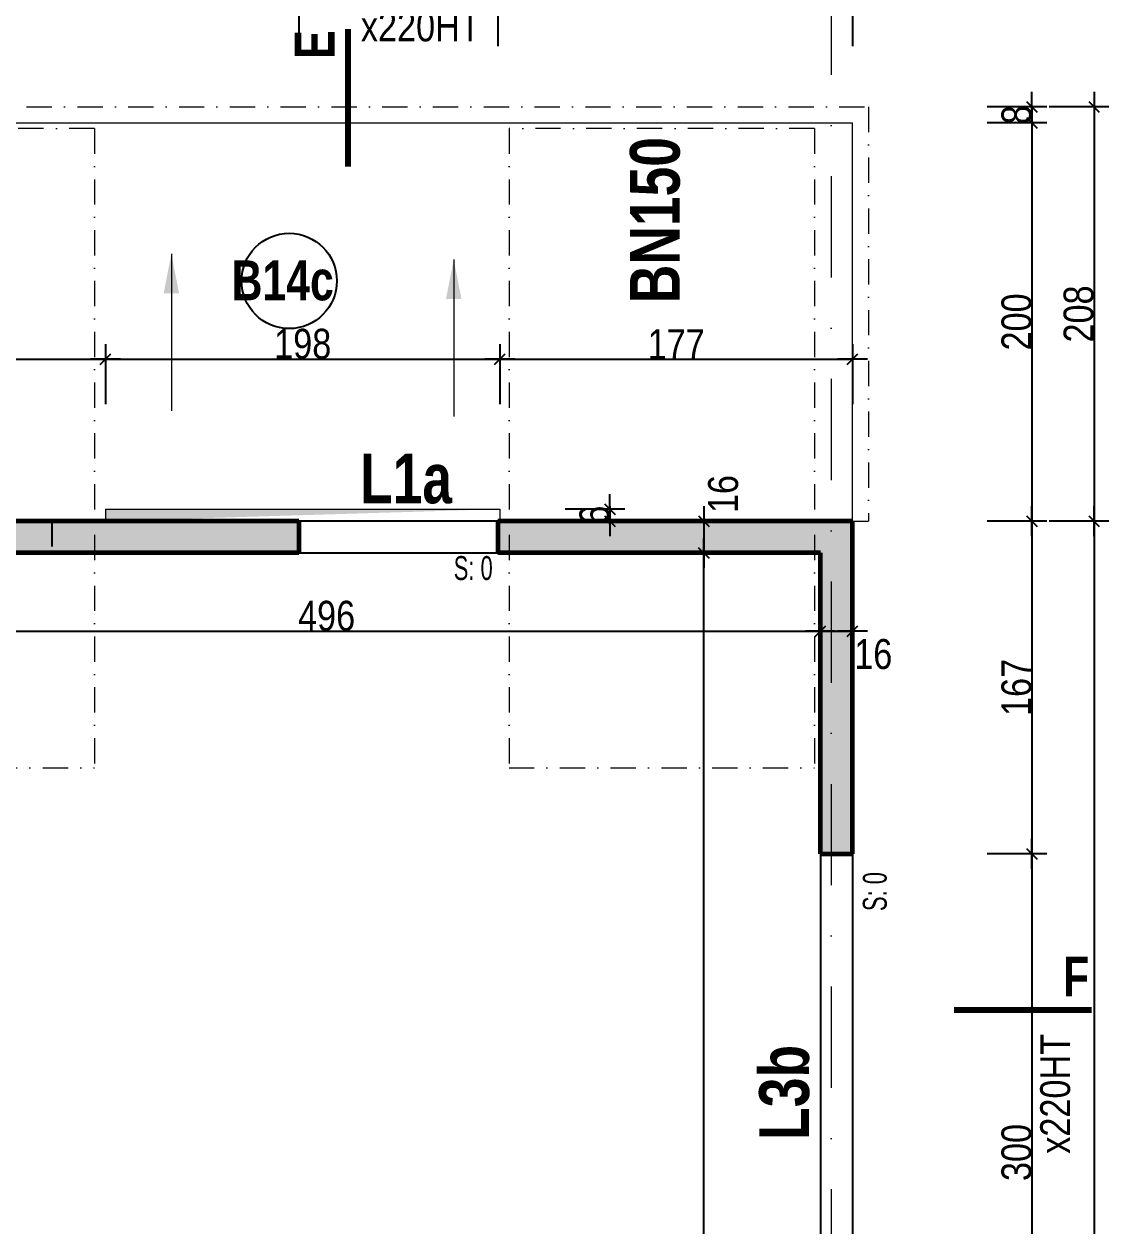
# Model space of a CAD drawing. Header units: millimetres. Extents: x 0 to 26991, y -21919 to -4.
# Drawn here: x 23042 to 23587, y -18871 to -18267 of the extents above; entities that cross this region are included whole.
import ezdxf
from ezdxf.enums import TextEntityAlignment as Align

# ---------------------------------------------------------------- set-up
doc = ezdxf.new("R2010")
doc.units = ezdxf.units.MM
doc.linetypes.add('CACHEX2', pattern=[19.05, 12.7, -6.35])
doc.linetypes.add('TIRETPTX2', pattern=[50.8, 25.4, -12.7, 0, -12.7])
for name, color, linetype in [('01_cote_gen', 4, 'Continuous'), ('01_linteaux', 2, 'Continuous'), ('01_murs_sup', 2, 'CACHEX2'), ('01_poch_murs', 253, 'Continuous'), ('01_texte', 230, 'Continuous'), ('AA_COTES', 2, 'Continuous')]:
    doc.layers.add(name, color=color, linetype=linetype)
doc.layers.add('01_murs_coup', color=5, linetype='Continuous', lineweight=60)
doc.layers.add('01_tram_axes', color=2, linetype='TIRETPTX2', lineweight=9)
doc.styles.add('ARIAL NA', font='ARIALN.TTF')
doc.styles.add('impact', font='impact.ttf')
doc.styles.add('STYLE2', font='ARIALN.TTF')
doc.dimstyles.new('JB50', dxfattribs={"dimscale": 0.1, "dimtxt": 150, "dimasz": 15, "dimexe": 0.1, "dimexo": 0.1, "dimgap": 0.09, "dimtad": 1, "dimdec": 1, "dimdsep": 46, "dimtxsty": 'STYLE2', "dimblk1": 'BOND_G', "dimblk2": 'BOND_D', "dimsah": 1, "dimcen": 1.5, "dimdle": 0.01, "dimse1": 1, "dimse2": 1, "dimclrd": 4, "dimclre": 2, "dimclrt": 6, "dimazin": 2, "dimtfac": 2.333333, "dimtdec": 1, "dimtix": 1, "dimtmove": 2, "dimatfit": 3, "dimldrblk": 'BOND_G', "dimfxl": 1, "dimtolj": 1, "dimtzin": 0, "dimarcsym": 0})

# ---------------------------------------------------------------- blocks, each defined once
blk = doc.blocks.new('BOND_G')
at = {"layer": 'AA_COTES', "color": 0}
for p, q in [((0, -5), (0, 15)), ((5, 0), (-5, 0)), ((1.77, 1.77), (-1.77, -1.77))]:
    blk.add_line(p, q, dxfattribs=at)
blk = doc.blocks.new('BOND_D')
at = {"layer": 'AA_COTES', "color": 0}
for p, q in [((0, 5), (0, -15)), ((5, 0), (-5, 0)), ((-1.77, -1.77), (1.77, 1.77))]:
    blk.add_line(p, q, dxfattribs=at)
blk = doc.blocks.new('*D3213')
at = {"layer": '01_cote_gen', "color": 4, "lineweight": -2, "ltscale": 0.1, "transparency": 16777216}
blk.add_line((22947.24, -18572.25), (23440.24, -18572.25), dxfattribs=at)
at = {"layer": 'Defpoints', "color": 0, "ltscale": 0.1, "transparency": 16777216}
for p in [(23441.74, -18572.25), (23441.74, -18608.46), (22945.74, -18630.78)]:
    blk.add_point(p, dxfattribs=at)
at = {"layer": '01_cote_gen', "color": 4, "lineweight": -2, "ltscale": 0.1, "transparency": 16777216, "xscale": 1.5, "yscale": 1.5, "zscale": 1.5, "rotation": 180}
blk.add_blockref('BOND_G', (22945.74, -18572.25), dxfattribs=at)
at = {"layer": '01_cote_gen', "color": 4, "lineweight": -2, "ltscale": 0.1, "transparency": 16777216, "xscale": 1.5, "yscale": 1.5, "zscale": 1.5}
blk.add_blockref('BOND_D', (23441.74, -18572.25), dxfattribs=at)
at = {"layer": '01_cote_gen', "color": 6, "ltscale": 0.1, "transparency": 16777216, "insert": (23193.74, -18564.58), "char_height": 15, "attachment_point": 5, "style": 'STYLE2'}
blk.add_mtext('\\A1;496', dxfattribs=at)
blk = doc.blocks.new('*D3214')
at = {"layer": '01_cote_gen', "color": 4, "lineweight": -2, "ltscale": 0.1, "transparency": 16777216}
blk.add_line((23443.24, -18572.25), (23456.24, -18572.25), dxfattribs=at)
at = {"layer": 'Defpoints', "color": 0, "ltscale": 0.1, "transparency": 16777216}
for p in [(23457.74, -18572.25), (23457.74, -18600.46), (23441.74, -18608.46)]:
    blk.add_point(p, dxfattribs=at)
at = {"layer": '01_cote_gen', "color": 4, "lineweight": -2, "ltscale": 0.1, "transparency": 16777216, "xscale": 1.5, "yscale": 1.5, "zscale": 1.5, "rotation": 180}
blk.add_blockref('BOND_G', (23441.74, -18572.25), dxfattribs=at)
at = {"layer": '01_cote_gen', "color": 4, "lineweight": -2, "ltscale": 0.1, "transparency": 16777216, "xscale": 1.5, "yscale": 1.5, "zscale": 1.5}
blk.add_blockref('BOND_D', (23457.74, -18572.25), dxfattribs=at)
at = {"layer": '01_cote_gen', "color": 6, "ltscale": 0.1, "transparency": 16777216, "insert": (23468.2, -18583.79), "char_height": 15, "attachment_point": 5, "style": 'STYLE2'}
blk.add_mtext('\\A1;16', dxfattribs=at)
blk = doc.blocks.new('*D3226')
at = {"layer": '01_cote_gen', "color": 4, "lineweight": -2, "ltscale": 0.1, "transparency": 16777216}
blk.add_line((21311.24, -18114.45), (23456.24, -18114.45), dxfattribs=at)
at = {"layer": 'Defpoints', "color": 0, "ltscale": 0.1, "transparency": 16777216}
for p in [(23457.74, -18114.45), (21309.74, -18604.77), (23457.74, -18604.77)]:
    blk.add_point(p, dxfattribs=at)
at = {"layer": '01_cote_gen', "color": 4, "lineweight": -2, "ltscale": 0.1, "transparency": 16777216, "xscale": 1.5, "yscale": 1.5, "zscale": 1.5, "rotation": 180}
blk.add_blockref('BOND_G', (21309.74, -18114.45), dxfattribs=at)
at = {"layer": '01_cote_gen', "color": 4, "lineweight": -2, "ltscale": 0.1, "transparency": 16777216, "xscale": 1.5, "yscale": 1.5, "zscale": 1.5}
blk.add_blockref('BOND_D', (23457.74, -18114.45), dxfattribs=at)
at = {"layer": '01_cote_gen', "color": 6, "ltscale": 0.1, "transparency": 16777216, "insert": (22383.74, -18106.78), "char_height": 15, "attachment_point": 5, "style": 'STYLE2'}
blk.add_mtext('\\A1;2148', dxfattribs=at)
blk = doc.blocks.new('*D3229')
at = {"layer": '01_cote_gen', "color": 4, "lineweight": -2, "ltscale": 0.1, "transparency": 16777216}
blk.add_line((22799.25, -18202.6), (23456.24, -18202.6), dxfattribs=at)
at = {"layer": 'Defpoints', "color": 0, "ltscale": 0.1, "transparency": 16777216}
for p in [(22797.75, -18195.63), (23457.74, -18202.6), (23457.74, -18600.46)]:
    blk.add_point(p, dxfattribs=at)
at = {"layer": '01_cote_gen', "color": 4, "lineweight": -2, "ltscale": 0.1, "transparency": 16777216, "xscale": 1.5, "yscale": 1.5, "zscale": 1.5, "rotation": 180}
blk.add_blockref('BOND_G', (22797.75, -18202.6), dxfattribs=at)
at = {"layer": '01_cote_gen', "color": 4, "lineweight": -2, "ltscale": 0.1, "transparency": 16777216, "xscale": 1.5, "yscale": 1.5, "zscale": 1.5}
blk.add_blockref('BOND_D', (23457.74, -18202.6), dxfattribs=at)
at = {"layer": '01_cote_gen', "color": 6, "ltscale": 0.1, "transparency": 16777216, "insert": (23127.74, -18194.93), "char_height": 15, "attachment_point": 5, "style": 'STYLE2'}
blk.add_mtext('\\A1;660', dxfattribs=at)
blk = doc.blocks.new('*D3237')
at = {"layer": '01_cote_gen', "color": 4, "lineweight": -2, "ltscale": 0.1, "transparency": 16777216}
blk.add_line((23547.84, -18318.48), (23547.84, -18515.46), dxfattribs=at)
at = {"layer": 'Defpoints', "color": 0, "ltscale": 0.1, "transparency": 16777216}
for p in [(23421.39, -18316.98), (23421.39, -18516.96), (23547.84, -18516.96)]:
    blk.add_point(p, dxfattribs=at)
at = {"layer": '01_cote_gen', "color": 4, "lineweight": -2, "ltscale": 0.1, "transparency": 16777216, "xscale": 1.5, "yscale": 1.5, "zscale": 1.5}
for name, p, rotation in [('BOND_G', (23547.84, -18316.98), 90), ('BOND_D', (23547.84, -18516.96), 270)]:
    blk.add_blockref(name, p, dxfattribs=dict(at, rotation=rotation))
at = {"layer": '01_cote_gen', "color": 6, "ltscale": 0.1, "transparency": 16777216, "insert": (23540.17, -18416.97), "char_height": 15, "attachment_point": 5, "rotation": 90, "style": 'STYLE2'}
blk.add_mtext('\\A1;200', dxfattribs=at)
blk = doc.blocks.new('*D3238')
at = {"layer": '01_cote_gen', "color": 4, "lineweight": -2, "ltscale": 0.1, "transparency": 16777216}
for p, q in [((23547.84, -18307.48), (23547.84, -18305.98)), ((23547.84, -18316.98), (23547.84, -18308.98)), ((23547.84, -18318.48), (23547.84, -18319.98))]:
    blk.add_line(p, q, dxfattribs=at)
at = {"layer": 'Defpoints', "color": 0, "ltscale": 0.1, "transparency": 16777216}
for p in [(23438.63, -18308.98), (23547.84, -18308.98), (23438.63, -18316.98)]:
    blk.add_point(p, dxfattribs=at)
at = {"layer": '01_cote_gen', "color": 4, "lineweight": -2, "ltscale": 0.1, "transparency": 16777216, "xscale": 1.5, "yscale": 1.5, "zscale": 1.5}
for name, p, rotation in [('BOND_D', (23547.84, -18308.98), 270), ('BOND_G', (23547.84, -18316.98), 90)]:
    blk.add_blockref(name, p, dxfattribs=dict(at, rotation=rotation))
at = {"layer": '01_cote_gen', "color": 6, "ltscale": 0.1, "transparency": 16777216, "insert": (23540.17, -18312.98), "char_height": 15, "attachment_point": 5, "rotation": 90, "style": 'STYLE2'}
blk.add_mtext('\\A1;8', dxfattribs=at)
blk = doc.blocks.new('*D3239')
at = {"layer": '01_cote_gen', "color": 4, "lineweight": -2, "ltscale": 0.1, "transparency": 16777216}
blk.add_line((23579.04, -18310.48), (23579.04, -18515.46), dxfattribs=at)
at = {"layer": 'Defpoints', "color": 0, "ltscale": 0.1, "transparency": 16777216}
for p in [(23555.34, -18308.98), (23555.34, -18516.96), (23579.04, -18516.96)]:
    blk.add_point(p, dxfattribs=at)
at = {"layer": '01_cote_gen', "color": 4, "lineweight": -2, "ltscale": 0.1, "transparency": 16777216, "xscale": 1.5, "yscale": 1.5, "zscale": 1.5}
for name, p, rotation in [('BOND_G', (23579.04, -18308.98), 90), ('BOND_D', (23579.04, -18516.96), 270)]:
    blk.add_blockref(name, p, dxfattribs=dict(at, rotation=rotation))
at = {"layer": '01_cote_gen', "color": 6, "ltscale": 0.1, "transparency": 16777216, "insert": (23571.37, -18412.97), "char_height": 15, "attachment_point": 5, "rotation": 90, "style": 'STYLE2'}
blk.add_mtext('\\A1;208', dxfattribs=at)
blk = doc.blocks.new('*D3249')
at = {"layer": '01_cote_gen', "color": 4, "lineweight": -2, "ltscale": 0.1, "transparency": 16777216}
blk.add_line((22922.26, -18435.67), (23081.26, -18435.67), dxfattribs=at)
at = {"layer": 'Defpoints', "color": 0, "ltscale": 0.1, "transparency": 16777216}
for p in [(23082.76, -18435.67), (22920.76, -18445.95), (23082.76, -18510.98)]:
    blk.add_point(p, dxfattribs=at)
at = {"layer": '01_cote_gen', "color": 4, "lineweight": -2, "ltscale": 0.1, "transparency": 16777216, "xscale": 1.5, "yscale": 1.5, "zscale": 1.5, "rotation": 180}
blk.add_blockref('BOND_G', (22920.76, -18435.67), dxfattribs=at)
at = {"layer": '01_cote_gen', "color": 4, "lineweight": -2, "ltscale": 0.1, "transparency": 16777216, "xscale": 1.5, "yscale": 1.5, "zscale": 1.5}
blk.add_blockref('BOND_D', (23082.76, -18435.67), dxfattribs=at)
at = {"layer": '01_cote_gen', "color": 6, "ltscale": 0.1, "transparency": 16777216, "insert": (23001.76, -18428.01), "char_height": 15, "attachment_point": 5, "style": 'STYLE2'}
blk.add_mtext('\\A1;162', dxfattribs=at)
blk = doc.blocks.new('*D3250')
at = {"layer": '01_cote_gen', "color": 4, "lineweight": -2, "ltscale": 0.1, "transparency": 16777216}
blk.add_line((23084.26, -18435.67), (23279.25, -18435.67), dxfattribs=at)
at = {"layer": 'Defpoints', "color": 0, "ltscale": 0.1, "transparency": 16777216}
for p in [(23280.75, -18435.67), (23082.76, -18448.58), (23280.75, -18510.98)]:
    blk.add_point(p, dxfattribs=at)
at = {"layer": '01_cote_gen', "color": 4, "lineweight": -2, "ltscale": 0.1, "transparency": 16777216, "xscale": 1.5, "yscale": 1.5, "zscale": 1.5, "rotation": 180}
blk.add_blockref('BOND_G', (23082.76, -18435.67), dxfattribs=at)
at = {"layer": '01_cote_gen', "color": 4, "lineweight": -2, "ltscale": 0.1, "transparency": 16777216, "xscale": 1.5, "yscale": 1.5, "zscale": 1.5}
blk.add_blockref('BOND_D', (23280.75, -18435.67), dxfattribs=at)
at = {"layer": '01_cote_gen', "color": 6, "ltscale": 0.1, "transparency": 16777216, "insert": (23181.76, -18428.01), "char_height": 15, "attachment_point": 5, "style": 'STYLE2'}
blk.add_mtext('\\A1;198', dxfattribs=at)
blk = doc.blocks.new('*D3251')
at = {"layer": '01_cote_gen', "color": 4, "lineweight": -2, "ltscale": 0.1, "transparency": 16777216}
blk.add_line((23282.25, -18435.67), (23456.24, -18435.67), dxfattribs=at)
at = {"layer": 'Defpoints', "color": 0, "ltscale": 0.1, "transparency": 16777216}
for p in [(23457.74, -18435.67), (23280.75, -18458.17), (23457.74, -18474.7)]:
    blk.add_point(p, dxfattribs=at)
at = {"layer": '01_cote_gen', "color": 4, "lineweight": -2, "ltscale": 0.1, "transparency": 16777216, "xscale": 1.5, "yscale": 1.5, "zscale": 1.5, "rotation": 180}
blk.add_blockref('BOND_G', (23280.75, -18435.67), dxfattribs=at)
at = {"layer": '01_cote_gen', "color": 4, "lineweight": -2, "ltscale": 0.1, "transparency": 16777216, "xscale": 1.5, "yscale": 1.5, "zscale": 1.5}
blk.add_blockref('BOND_D', (23457.74, -18435.67), dxfattribs=at)
at = {"layer": '01_cote_gen', "color": 6, "ltscale": 0.1, "transparency": 16777216, "insert": (23369.24, -18428.13), "char_height": 15, "attachment_point": 5, "style": 'STYLE2'}
blk.add_mtext('\\A1;177', dxfattribs=at)
blk = doc.blocks.new('*D3254')
at = {"layer": '01_cote_gen', "color": 4, "lineweight": -2, "ltscale": 0.1, "transparency": 16777216}
for p, q in [((23335.95, -18509.48), (23335.95, -18507.98)), ((23335.95, -18516.96), (23335.95, -18510.98)), ((23335.95, -18518.46), (23335.95, -18519.96))]:
    blk.add_line(p, q, dxfattribs=at)
at = {"layer": 'Defpoints', "color": 0, "ltscale": 0.1, "transparency": 16777216}
for p in [(23287.52, -18510.98), (23335.95, -18510.98), (23287.52, -18516.96)]:
    blk.add_point(p, dxfattribs=at)
at = {"layer": '01_cote_gen', "color": 4, "lineweight": -2, "ltscale": 0.1, "transparency": 16777216, "xscale": 1.5, "yscale": 1.5, "zscale": 1.5}
for name, p, rotation in [('BOND_D', (23335.95, -18510.98), 270), ('BOND_G', (23335.95, -18516.96), 90)]:
    blk.add_blockref(name, p, dxfattribs=dict(at, rotation=rotation))
at = {"layer": '01_cote_gen', "color": 6, "ltscale": 0.1, "transparency": 16777216, "insert": (23328.28, -18513.97), "char_height": 15, "attachment_point": 5, "rotation": 90, "style": 'STYLE2'}
blk.add_mtext('\\A1;6', dxfattribs=at)
blk = doc.blocks.new('*D3264')
at = {"layer": '01_cote_gen', "color": 4, "lineweight": -2, "ltscale": 0.1, "transparency": 16777216}
blk.add_line((22735.24, -18255.97), (23178.24, -18255.97), dxfattribs=at)
at = {"layer": 'Defpoints', "color": 0, "ltscale": 0.1, "transparency": 16777216}
for p in [(23179.74, -18255.97), (22733.74, -18532.96), (23179.74, -18532.98)]:
    blk.add_point(p, dxfattribs=at)
at = {"layer": '01_cote_gen', "color": 4, "lineweight": -2, "ltscale": 0.1, "transparency": 16777216, "xscale": 1.5, "yscale": 1.5, "zscale": 1.5, "rotation": 180}
blk.add_blockref('BOND_G', (22733.74, -18255.97), dxfattribs=at)
at = {"layer": '01_cote_gen', "color": 4, "lineweight": -2, "ltscale": 0.1, "transparency": 16777216, "xscale": 1.5, "yscale": 1.5, "zscale": 1.5}
blk.add_blockref('BOND_D', (23179.74, -18255.97), dxfattribs=at)
at = {"layer": '01_cote_gen', "color": 6, "ltscale": 0.1, "transparency": 16777216, "insert": (22956.74, -18248.3), "char_height": 15, "attachment_point": 5, "style": 'STYLE2'}
blk.add_mtext('\\A1;446', dxfattribs=at)
blk = doc.blocks.new('*D3265')
at = {"layer": '01_cote_gen', "color": 4, "lineweight": -2, "ltscale": 0.1, "transparency": 16777216}
blk.add_line((23181.24, -18255.97), (23278.24, -18255.97), dxfattribs=at)
at = {"layer": 'Defpoints', "color": 0, "ltscale": 0.1, "transparency": 16777216}
for p in [(23279.74, -18255.97), (23179.74, -18278.47), (23279.74, -18532.96)]:
    blk.add_point(p, dxfattribs=at)
at = {"layer": '01_cote_gen', "color": 4, "lineweight": -2, "ltscale": 0.1, "transparency": 16777216, "xscale": 1.5, "yscale": 1.5, "zscale": 1.5, "rotation": 180}
blk.add_blockref('BOND_G', (23179.74, -18255.97), dxfattribs=at)
at = {"layer": '01_cote_gen', "color": 4, "lineweight": -2, "ltscale": 0.1, "transparency": 16777216, "xscale": 1.5, "yscale": 1.5, "zscale": 1.5}
blk.add_blockref('BOND_D', (23279.74, -18255.97), dxfattribs=at)
at = {"layer": '01_cote_gen', "color": 6, "ltscale": 0.1, "transparency": 16777216, "insert": (23229.74, -18248.3), "char_height": 15, "attachment_point": 5, "style": 'STYLE2'}
blk.add_mtext('\\A1;100', dxfattribs=at)
blk = doc.blocks.new('*D3266')
at = {"layer": '01_cote_gen', "color": 4, "lineweight": -2, "ltscale": 0.1, "transparency": 16777216}
blk.add_line((23281.24, -18255.97), (23456.24, -18255.97), dxfattribs=at)
at = {"layer": 'Defpoints', "color": 0, "ltscale": 0.1, "transparency": 16777216}
for p in [(23457.74, -18255.97), (23279.74, -18278.47), (23457.74, -18650.55)]:
    blk.add_point(p, dxfattribs=at)
at = {"layer": '01_cote_gen', "color": 4, "lineweight": -2, "ltscale": 0.1, "transparency": 16777216, "xscale": 1.5, "yscale": 1.5, "zscale": 1.5, "rotation": 180}
blk.add_blockref('BOND_G', (23279.74, -18255.97), dxfattribs=at)
at = {"layer": '01_cote_gen', "color": 4, "lineweight": -2, "ltscale": 0.1, "transparency": 16777216, "xscale": 1.5, "yscale": 1.5, "zscale": 1.5}
blk.add_blockref('BOND_D', (23457.74, -18255.97), dxfattribs=at)
at = {"layer": '01_cote_gen', "color": 6, "ltscale": 0.1, "transparency": 16777216, "insert": (23368.74, -18248.3), "char_height": 15, "attachment_point": 5, "style": 'STYLE2'}
blk.add_mtext('\\A1;178', dxfattribs=at)
blk = doc.blocks.new('*D3329')
at = {"layer": '01_cote_gen', "color": 4, "lineweight": -2, "ltscale": 0.1, "transparency": 16777216}
blk.add_line((23547.84, -18518.46), (23547.84, -18682.46), dxfattribs=at)
at = {"layer": 'Defpoints', "color": 0, "ltscale": 0.1, "transparency": 16777216}
for p in [(23525.34, -18516.96), (23457.74, -18683.96), (23547.84, -18683.96)]:
    blk.add_point(p, dxfattribs=at)
at = {"layer": '01_cote_gen', "color": 4, "lineweight": -2, "ltscale": 0.1, "transparency": 16777216, "xscale": 1.5, "yscale": 1.5, "zscale": 1.5}
for name, p, rotation in [('BOND_G', (23547.84, -18516.96), 90), ('BOND_D', (23547.84, -18683.96), 270)]:
    blk.add_blockref(name, p, dxfattribs=dict(at, rotation=rotation))
at = {"layer": '01_cote_gen', "color": 6, "ltscale": 0.1, "transparency": 16777216, "insert": (23540.17, -18600.46), "char_height": 15, "attachment_point": 5, "rotation": 90, "style": 'STYLE2'}
blk.add_mtext('\\A1;167', dxfattribs=at)
blk = doc.blocks.new('*D3337')
at = {"layer": '01_cote_gen', "color": 4, "lineweight": -2, "ltscale": 0.1, "transparency": 16777216}
blk.add_line((23579.04, -18518.46), (23579.04, -21104.41), dxfattribs=at)
at = {"layer": 'Defpoints', "color": 0, "ltscale": 0.1, "transparency": 16777216}
for p in [(23525.34, -18516.96), (23525.34, -21105.91), (23579.04, -21105.91)]:
    blk.add_point(p, dxfattribs=at)
at = {"layer": '01_cote_gen', "color": 4, "lineweight": -2, "ltscale": 0.1, "transparency": 16777216, "xscale": 1.5, "yscale": 1.5, "zscale": 1.5}
for name, p, rotation in [('BOND_G', (23579.04, -18516.96), 90), ('BOND_D', (23579.04, -21105.91), 270)]:
    blk.add_blockref(name, p, dxfattribs=dict(at, rotation=rotation))
at = {"layer": '01_cote_gen', "color": 6, "ltscale": 0.1, "transparency": 16777216, "insert": (23571.37, -19811.44), "char_height": 15, "attachment_point": 5, "rotation": 90, "style": 'STYLE2'}
blk.add_mtext('\\A1;2589', dxfattribs=at)
blk = doc.blocks.new('*D3338')
at = {"layer": '01_cote_gen', "color": 4, "lineweight": -2, "ltscale": 0.1, "transparency": 16777216}
blk.add_line((23383.16, -18518.48), (23383.16, -18531.46), dxfattribs=at)
at = {"layer": 'Defpoints', "color": 0, "ltscale": 0.1, "transparency": 16777216}
for p in [(23394.77, -18516.98), (23383.16, -18532.96), (23394.77, -18532.96)]:
    blk.add_point(p, dxfattribs=at)
at = {"layer": '01_cote_gen', "color": 4, "lineweight": -2, "ltscale": 0.1, "transparency": 16777216, "xscale": 1.5, "yscale": 1.5, "zscale": 1.5}
for name, p, rotation in [('BOND_G', (23383.16, -18516.98), 90), ('BOND_D', (23383.16, -18532.96), 270)]:
    blk.add_blockref(name, p, dxfattribs=dict(at, rotation=rotation))
at = {"layer": '01_cote_gen', "color": 6, "ltscale": 0.1, "transparency": 16777216, "insert": (23392.91, -18503.38), "char_height": 15, "attachment_point": 5, "rotation": 90, "style": 'STYLE2'}
blk.add_mtext('\\A1;16', dxfattribs=at)
blk = doc.blocks.new('*D3344')
at = {"layer": '01_cote_gen', "color": 4, "lineweight": -2, "ltscale": 0.1, "transparency": 16777216}
blk.add_line((23383.16, -19341.46), (23383.16, -18534.46), dxfattribs=at)
at = {"layer": 'Defpoints', "color": 0, "ltscale": 0.1, "transparency": 16777216}
for p in [(23375.66, -18532.96), (23383.16, -18532.96), (23396.66, -19342.96)]:
    blk.add_point(p, dxfattribs=at)
at = {"layer": '01_cote_gen', "color": 4, "lineweight": -2, "ltscale": 0.1, "transparency": 16777216, "xscale": 1.5, "yscale": 1.5, "zscale": 1.5}
for name, p, rotation in [('BOND_D', (23383.16, -18532.96), 90), ('BOND_G', (23383.16, -19342.96), 270)]:
    blk.add_blockref(name, p, dxfattribs=dict(at, rotation=rotation))
at = {"layer": '01_cote_gen', "color": 6, "ltscale": 0.1, "transparency": 16777216, "insert": (23375.49, -18937.96), "char_height": 15, "attachment_point": 5, "rotation": 90, "style": 'STYLE2'}
blk.add_mtext('\\A1;810', dxfattribs=at)
blk = doc.blocks.new('*D3354')
at = {"layer": '01_cote_gen', "color": 4, "lineweight": -2, "ltscale": 0.1, "transparency": 16777216}
blk.add_line((23547.84, -18685.46), (23547.84, -18982.41), dxfattribs=at)
at = {"layer": 'Defpoints', "color": 0, "ltscale": 0.1, "transparency": 16777216}
for p in [(23525.34, -18683.96), (23525.34, -18983.91), (23547.84, -18983.91)]:
    blk.add_point(p, dxfattribs=at)
at = {"layer": '01_cote_gen', "color": 4, "lineweight": -2, "ltscale": 0.1, "transparency": 16777216, "xscale": 1.5, "yscale": 1.5, "zscale": 1.5}
for name, p, rotation in [('BOND_G', (23547.84, -18683.96), 90), ('BOND_D', (23547.84, -18983.91), 270)]:
    blk.add_blockref(name, p, dxfattribs=dict(at, rotation=rotation))
at = {"layer": '01_cote_gen', "color": 6, "ltscale": 0.1, "transparency": 16777216, "insert": (23540.17, -18833.94), "char_height": 15, "attachment_point": 5, "rotation": 90, "style": 'STYLE2'}
blk.add_mtext('\\A1;300', dxfattribs=at)

msp = doc.modelspace()

# ---------------------------------------------------------------- hatches: boundary and pattern name
at = {"layer": '01_murs_sup'}
h = msp.add_hatch(dxfattribs=at)
h.set_pattern_fill('DASH', color=256, scale=2.5, angle=135)
h.set_pattern_definition([(135, (-7447.66, 5279.43), (-11.2253202, 9e-16), [7.9375, -7.9375])])
h.paths.add_polyline_path([(22533.74, -18516.98), (22311.74, -18516.98), (22311.74, -18532.98), (22533.74, -18532.98)], flags=17)
h.paths.add_polyline_path([(22955.74, -18516.98), (22797.74, -18516.98), (22797.74, -18316.98), (22779.74, -18316.98), (22779.74, -18516.98), (22633.74, -18516.98), (22633.74, -18532.98), (22779.74, -18532.98), (22779.74, -19090.98), (22742.74, -19090.98), (22742.74, -19125.98), (22171.74, -19125.98), (22171.74, -19143.98), (22760.74, -19143.98), (22760.74, -19108.98), (22928.74, -19108.98), (22928.74, -19166.98), (22946.74, -19166.98), (22946.74, -19090.98), (22797.74, -19090.98), (22797.74, -18532.98), (22955.74, -18532.98)])
h.paths.add_polyline_path([(23179.74, -18516.98), (23055.74, -18516.98), (23055.74, -18532.98), (23179.74, -18532.98)])
h.paths.add_polyline_path([(23457.74, -18516.98), (23279.74, -18516.98), (23279.74, -18532.98), (23441.74, -18532.98), (23441.74, -18683.98), (23457.74, -18683.98)])
h.paths.add_polyline_path([(23457.74, -18883.98), (23441.74, -18883.98), (23441.74, -19273.98), (22946.74, -19273.98), (22946.74, -19268.98), (22928.74, -19268.98), (22928.74, -19273.98), (22679.74, -19273.98), (22679.74, -19291.98), (22928.74, -19291.98), (22928.74, -19491.98), (22946.74, -19491.98), (22946.74, -19291.98), (23441.74, -19291.98), (23441.74, -19483.98), (23457.74, -19483.98)])
h.paths.add_polyline_path([(23457.74, -19583.98), (23441.74, -19583.98), (23441.74, -19884.98), (23349.74, -19884.98), (23349.74, -19900.98), (23457.74, -19900.98)])
at = {"layer": '01_poch_murs', "ltscale": 0.1}
h = msp.add_hatch(color=256, dxfattribs=at)
h.dxf.hatch_style = 1
h.paths.add_polyline_path([(21325.74, -18532.96), (21328.74, -18532.96), (21328.74, -18524.96), (21309.74, -18524.96), (21309.74, -19134.79), (21584.78, -19134.78), (21584.78, -19125.96), (21325.74, -19125.98)])
h.paths.add_polyline_path([(21328.74, -18516.96), (21309.74, -18516.96), (21309.74, -18524.96), (21328.74, -18524.96)])
h.paths.add_polyline_path([(21482.15, -18516.96), (21328.74, -18516.96), (21328.74, -18524.96), (21482.15, -18524.96)])
h.paths.add_polyline_path([(21482.15, -18524.96), (21328.74, -18524.96), (21328.74, -18532.96), (21482.15, -18532.96)])
h.paths.add_polyline_path([(21535.74, -18524.96), (21482.15, -18524.96), (21482.15, -18532.96), (21535.74, -18532.96)])
h.paths.add_polyline_path([(21535.74, -18516.96), (21482.15, -18516.96), (21482.15, -18524.96), (21535.74, -18524.96)])
h.paths.add_polyline_path([(21689.33, -18516.96), (21635.74, -18516.96), (21635.74, -18532.96), (21689.33, -18532.96)])
h.paths.add_polyline_path([(21793.74, -18516.96), (21689.33, -18516.96), (21689.33, -18532.96), (21793.74, -18532.96)])
h.paths.add_polyline_path([(22043.74, -18516.96), (22003.15, -18516.96), (22003.15, -18532.96), (22043.74, -18532.96)])
h.paths.add_polyline_path([(22003.15, -18516.96), (21993.74, -18516.96), (21993.74, -18532.96), (22003.15, -18532.96)])
h.paths.add_polyline_path([(22111.74, -18516.96), (22061.74, -18516.96), (22061.74, -18532.96), (22111.74, -18532.96)])
h.paths.add_polyline_path([(22226.33, -18516.96), (22211.74, -18516.96), (22211.74, -18532.96), (22226.33, -18532.96)])
h.paths.add_polyline_path([(22379.74, -18516.96), (22226.33, -18516.96), (22226.33, -18532.96), (22379.74, -18532.96)])
h.paths.add_polyline_path([(22386.74, -18516.96), (22379.74, -18516.96), (22379.74, -18532.96), (22386.74, -18532.96)])
h.paths.add_polyline_path([(22433.7, -18516.96), (22386.74, -18516.96), (22386.74, -18532.96), (22433.7, -18532.96)])
h.paths.add_polyline_path([(22763.34, -18516.96), (22733.74, -18516.96), (22733.74, -18532.96), (22763.34, -18532.96)])
h.paths.add_polyline_path([(22916.75, -18516.96), (22763.34, -18516.96), (22763.34, -18532.96), (22916.75, -18532.96)])
h.paths.add_polyline_path([(22923.75, -18516.96), (22916.75, -18516.96), (22916.75, -18532.96), (22923.75, -18532.96)])
h.paths.add_polyline_path([(22937.11, -18516.96), (22923.75, -18516.96), (22923.75, -18532.96), (22927.74, -18532.96), (22927.74, -18640.86), (22937.11, -18640.86)])
h.paths.add_polyline_path([(23077.16, -18516.96), (22937.11, -18516.96), (22937.11, -18640.86), (22945.74, -18640.86), (22945.74, -18532.96), (23077.16, -18532.96)])
h.paths.add_polyline_path([(23179.74, -18516.96), (23077.16, -18516.96), (23077.16, -18532.96), (23179.74, -18532.96)])
h.paths.add_polyline_path([(23285.33, -18516.96), (23279.74, -18516.96), (23279.74, -18532.96), (23285.33, -18532.96)])
h.paths.add_polyline_path([(23438.74, -18516.96), (23285.33, -18516.96), (23285.33, -18532.96), (23438.74, -18532.96)])
h.paths.add_polyline_path([(23447.11, -18516.96), (23438.74, -18516.96), (23438.74, -18532.96), (23441.74, -18532.96), (23441.74, -18683.96), (23447.11, -18683.96)])
h.paths.add_polyline_path([(23457.74, -18516.96), (23447.11, -18516.96), (23447.11, -18683.96), (23457.74, -18683.96)])
h.paths.add_polyline_path([(22937.11, -18640.86), (22927.74, -18640.86), (22927.74, -19090.99), (22742.74, -19090.99), (22742.74, -19125.99), (22508.93, -19126.03), (22508.93, -19144.03), (22760.74, -19143.99), (22760.74, -19128.99), (22760.66, -19128.99), (22760.7, -19108.99), (22780.76, -19108.99), (22866.73, -19108.99), (22866.73, -19108.94), (22906.71, -19108.94), (22927.74, -19108.99), (22927.74, -19170.84), (22937.11, -19170.84)])
h.paths.add_polyline_path([(22945.74, -18640.86), (22937.11, -18640.86), (22937.11, -19170.84), (22945.74, -19170.84)])

# ---------------------------------------------------------------- linework, layer by layer
at = {"layer": '01_linteaux', "lineweight": 0}
for p, q in [((22920.74, -18316.98), (23457.74, -18316.98)), ((23457.74, -18516.98), (23457.74, -18316.98)), ((23082.76, -18510.98), (23082.76, -18516.96)), ((23082.76, -18510.98), (23280.75, -18510.98)), ((23280.75, -18510.98), (23280.75, -18516.96))]:
    msp.add_line(p, q, dxfattribs=at)
at = {"layer": '01_linteaux', "color": 230, "lineweight": 0}
for p, q in [((23115.8, -18382.77), (23115.8, -18461.63)), ((23257.57, -18385.63), (23257.57, -18464.48))]:
    msp.add_line(p, q, dxfattribs=at)
at = {"layer": '01_linteaux', "ltscale": 0.1}
for p, q in [((23279.74, -18516.96), (23179.74, -18516.96)), ((23179.74, -18532.96), (23279.74, -18532.96)), ((23441.74, -18683.96), (23441.74, -18983.91)), ((23457.74, -18683.96), (23457.74, -18983.91))]:
    msp.add_line(p, q, dxfattribs=at)
at = {"layer": '01_linteaux', "color": 230, "lineweight": 0}
for points in [[(23115.8, -18382.77), (23111.9, -18402.68), (23115.8, -18402.68)], [(23115.8, -18382.77), (23119.7, -18402.68), (23115.8, -18402.68)], [(23257.57, -18385.63), (23253.67, -18405.53), (23257.57, -18405.53)], [(23257.57, -18385.63), (23261.47, -18405.53), (23257.57, -18405.53)]]:
    msp.add_solid(points, dxfattribs=at)
at = {"layer": '01_linteaux', "lineweight": 0}
msp.add_solid([(23082.76, -18516.96), (23082.76, -18510.98), (23280.75, -18510.98)], dxfattribs=at)
at = {"layer": '01_murs_coup'}
for p, q in [((23179.74, -18516.96), (22733.74, -18516.96)), ((23179.74, -18516.96), (23179.74, -18532.96)), ((23457.74, -18516.96), (23279.74, -18516.96)), ((23279.74, -18516.96), (23279.74, -18532.96)), ((23457.74, -18683.96), (23457.74, -18516.96)), ((23179.74, -18532.96), (22945.74, -18532.96)), ((23179.74, -18532.96), (22945.74, -18532.96)), ((23441.74, -18532.96), (23279.74, -18532.96)), ((23441.74, -18683.96), (23441.74, -18532.96)), ((23441.74, -18683.96), (23457.74, -18683.96))]:
    msp.add_line(p, q, dxfattribs=at)
at = {"layer": '01_murs_sup'}
for p, q in [((23055.74, -18516.98), (23055.74, -18532.98)), ((23055.74, -18516.98), (23179.74, -18516.98)), ((23179.74, -18516.98), (23179.74, -18532.98)), ((23279.74, -18516.96), (23279.74, -18532.96)), ((23279.74, -18516.96), (23457.74, -18516.98)), ((23457.74, -18516.98), (23457.74, -18683.96)), ((23055.74, -18532.98), (23179.74, -18532.98)), ((23279.74, -18532.96), (23441.74, -18532.98)), ((23441.74, -18532.98), (23441.74, -18683.96)), ((23441.74, -18683.96), (23457.74, -18683.96))]:
    msp.add_line(p, q, dxfattribs=at)
at = {"layer": '01_texte', "const_width": 3}
for points in [[(23204.52, -18338.98), (23204.52, -18269.83)], [(23508.76, -18762.35), (23577.91, -18762.35)]]:
    msp.add_lwpolyline(points, dxfattribs=at)
at = {"layer": '01_texte'}
msp.add_circle((23174.97, -18396.39), 23.93, dxfattribs=at)
at = {"layer": '01_tram_axes', "color": 253, "ltscale": 2}
msp.add_line((23447.11, -17835.37), (23447.11, -21303.33), dxfattribs=at)
at = {"layer": '01_tram_axes', "ltscale": 0.5}
for p, q in [((21309.15, -18308.98), (23465.74, -18308.98)), ((23465.74, -18308.98), (23465.74, -18516.96)), ((23077.16, -18319.88), (22923.75, -18319.88)), ((23077.16, -18319.88), (23077.16, -18640.86)), ((23285.33, -18319.88), (23285.33, -18640.86)), ((23438.74, -18319.88), (23285.33, -18319.88)), ((23438.74, -18319.88), (23438.74, -18640.86)), ((23457.74, -18516.96), (23465.74, -18516.96)), ((22923.75, -18640.86), (23077.16, -18640.86)), ((23285.33, -18640.86), (23438.74, -18640.86))]:
    msp.add_line(p, q, dxfattribs=at)

# ---------------------------------------------------------------- texts
at = {"layer": '01_texte', "style": 'ARIAL NA'}
msp.add_text('x220HT', height=15, dxfattribs=at).set_placement((23210.96, -18276.11))
at = {"layer": '01_texte', "style": 'impact'}
msp.add_text('E', height=20, rotation=90, dxfattribs=at).set_placement((23187.75, -18277.68), align=Align.MIDDLE)
for s, p in [('BN150', (23378.54, -18365.85)), ('L3b', (23443.42, -18803.76))]:
    msp.add_text(s, height=25, rotation=90, dxfattribs=at).set_placement(p, align=Align.BOTTOM_CENTER)
for s, p in [('B14c', (23171.7, -18396.25)), ('F', (23570.05, -18745.58))]:
    msp.add_text(s, height=20, dxfattribs=at).set_placement(p, align=Align.MIDDLE)
msp.add_text('L1a', height=25, dxfattribs=at).set_placement((23233.64, -18515.53), align=Align.BOTTOM_CENTER)
at = {"layer": '01_texte', "style": 'ARIAL NA', "width": 0.8}
msp.add_text('S: 0', height=12, dxfattribs=at).set_placement((23257.58, -18546.53))
msp.add_text('S: 0', height=12, rotation=90, dxfattribs=at).set_placement((23474.96, -18712.72))
at = {"layer": '01_texte', "style": 'ARIAL NA'}
msp.add_text('x220HT', height=15, rotation=90, dxfattribs=at).set_placement((23567.02, -18834.57))

# ---------------------------------------------------------------- dimensions: what is measured, and where the dimension line sits
at = {"layer": '01_cote_gen', "ltscale": 0.1}
for base, p1, p2, picture, middle in [((23457.74, -18114.45), (21309.74, -18604.77), (23457.74, -18604.77), '*D3226', (22383.74, -18106.78)), ((23457.74, -18202.6), (22797.75, -18195.63), (23457.74, -18600.46), '*D3229', (23127.74, -18194.93)), ((23179.74, -18255.97), (22733.74, -18532.96), (23179.74, -18532.98), '*D3264', (22956.74, -18248.3)), ((23279.74, -18255.97), (23179.74, -18278.47), (23279.74, -18532.96), '*D3265', (23229.74, -18248.3)), ((23457.74, -18255.97), (23279.74, -18278.47), (23457.74, -18650.55), '*D3266', (23368.74, -18248.3)), ((23082.76, -18435.67), (22920.76, -18445.95), (23082.76, -18510.98), '*D3249', (23001.76, -18428.01)), ((23280.75, -18435.67), (23082.76, -18448.58), (23280.75, -18510.98), '*D3250', (23181.76, -18428.01)), ((23457.74, -18435.67), (23280.75, -18458.17), (23457.74, -18474.7), '*D3251', (23369.24, -18428.13)), ((23441.74, -18572.25), (22945.74, -18630.78), (23441.74, -18608.46), '*D3213', (23193.74, -18564.58))]:
    dim = msp.add_linear_dim(base=base, p1=p1, p2=p2, dimstyle='JB50', dxfattribs=at)
    dim.commit()
    dim.dimension.update_dxf_attribs({"geometry": picture, "text_midpoint": middle})
for base, p1, p2, picture, middle in [((23547.84, -18308.98), (23438.63, -18316.98), (23438.63, -18308.98), '*D3238', (23540.17, -18312.98)), ((23579.04, -18516.96), (23555.34, -18308.98), (23555.34, -18516.96), '*D3239', (23571.37, -18412.97)), ((23547.84, -18516.96), (23421.39, -18316.98), (23421.39, -18516.96), '*D3237', (23540.17, -18416.97)), ((23335.95, -18510.98), (23287.52, -18516.96), (23287.52, -18510.98), '*D3254', (23328.28, -18513.97)), ((23547.84, -18683.96), (23525.34, -18516.96), (23457.74, -18683.96), '*D3329', (23540.17, -18600.46)), ((23579.0375, -21105.9134), (23525.3369, -18516.9586), (23525.3369, -21105.9134), '*D3337', (23571.37, -19811.436)), ((23383.16, -18532.96), (23396.66, -19342.96), (23375.66, -18532.96), '*D3344', (23375.49, -18937.96)), ((23547.8369, -18983.9134), (23525.3369, -18683.9586), (23525.3369, -18983.9134), '*D3354', (23540.1693, -18833.936))]:
    dim = msp.add_linear_dim(base=base, p1=p1, p2=p2, angle=90, dimstyle='JB50', dxfattribs=at)
    dim.commit()
    dim.dimension.update_dxf_attribs({"geometry": picture, "text_midpoint": middle})
dim = msp.add_linear_dim(base=(23383.16, -18532.96), p1=(23394.77, -18516.98), p2=(23394.77, -18532.96), angle=90, dimstyle='JB50', dxfattribs=at)
dim.commit()
dim.dimension.update_dxf_attribs({"geometry": '*D3338', "text_midpoint": (23392.91, -18503.38), "dimtype": 160})
dim = msp.add_linear_dim(base=(23457.74, -18572.25), p1=(23441.74, -18608.46), p2=(23457.74, -18600.46), dimstyle='JB50', dxfattribs=at)
dim.commit()
dim.dimension.update_dxf_attribs({"geometry": '*D3214', "text_midpoint": (23468.2, -18583.79), "dimtype": 160})

doc.saveas('drawing.dxf')
